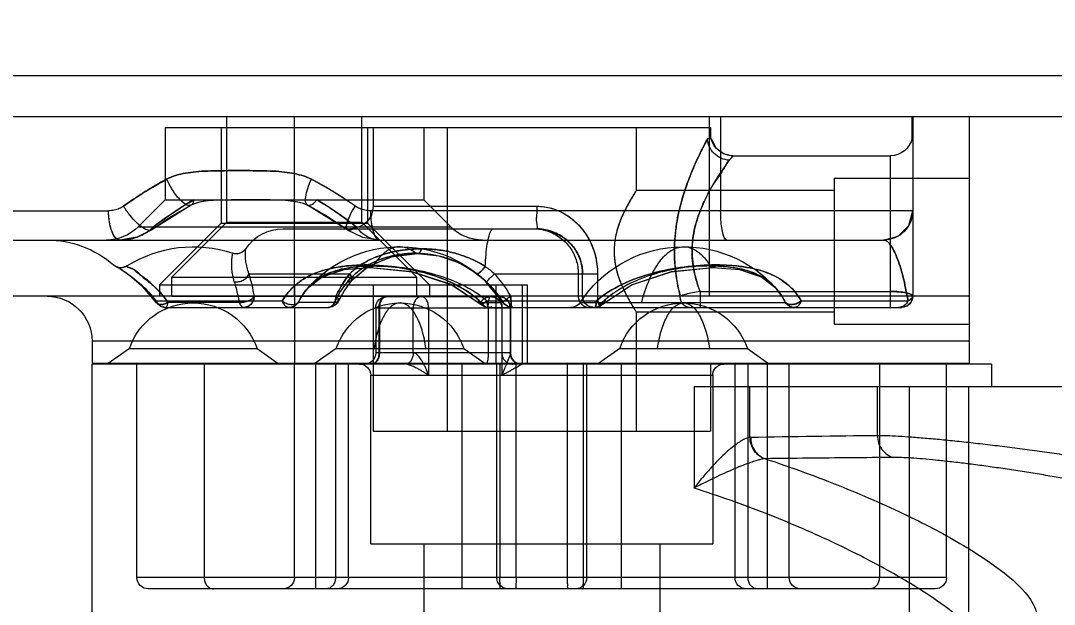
# Model space of a CAD drawing. Header units: millimetres. Extents: x 12325263 to 13848842, y -1463133 to 573208.
# Drawn here: x 12578547.29 to 12578593.25, y -837985.65 to -837959.69 of the extents above; entities that cross this region are included whole.
import ezdxf
from ezdxf.xclip import XClip

# ---------------------------------------------------------------- set-up
doc = ezdxf.new("R2010")
doc.units = ezdxf.units.MM
doc.header["$LTSCALE"] = 1000
doc.header["$XCLIPFRAME"] = 0
for name, color, linetype in [('A-ANNO-DIMS', 83, 'Continuous'), ('fur202301', 252, 'Continuous'), ('WALL', 5, 'Continuous'), ('WALL-SHATCH', 8, 'Continuous'), ('建筑-楼板开洞', 251, 'Continuous')]:
    doc.layers.add(name, color=color, linetype=linetype)
doc.styles.add('_TCH_DIM_T3', font='SIMPLEX.shx', dxfattribs={"width": 0.705882, "bigfont": 'GBCBIG.shx'})
doc.dimstyles.new('_TCH_ARCH&&120', dxfattribs={"dimtxt": 306, "dimasz": 120, "dimexe": 300, "dimexo": 360, "dimgap": 147, "dimtad": 1, "dimdec": 0, "dimzin": 0, "dimdsep": 46, "dimtxsty": '_TCH_DIM_T3', "dimblk": 'ARCHTICK', "dimcen": 0.09, "dimclrt": 7, "dimazin": 2, "dimtfac": 1, "dimtdec": 0, "dimtix": 1, "dimtmove": 2, "dimatfit": 3, "dimfxl": 1, "dimfxlon": 1, "dimtolj": 1, "dimtzin": 0, "dimarcsym": 0})

# ---------------------------------------------------------------- blocks, each defined once
blk = doc.blocks.new('adgshg13-A$C7F010FC0')
at = {"layer": 'WALL-SHATCH'}
h = blk.add_hatch(color=256, dxfattribs=at)
h.dxf.hatch_style = 1
h.paths.add_polyline_path([(-60384.171, -16880.895), (-763.165, 197.479), (12587.619, -13153.304), (12587.619, -157996.02), (-162964.851, -188820.432), (-171262.381, -180522.901), (-171262.381, -31310.898), (-150707.191, -10755.708), (-131860.078, -7980.895), (-99162.381, -7980.895), (-99162.381, -4980.895), (-76620.428, -4980.895), (-70107.652, -16880.895)], flags=16)
h.paths.add_polyline_path([(-60091.229, -16380.895), (-646.877, 646.877), (12987.619, -12987.619), (12987.619, -158331.905), (-163100.584, -189250.384), (-171662.381, -180688.586), (-171662.381, -31145.213), (-150777.896, -10260.728), (-131896.687, -7480.895), (-99562.381, -7480.895), (-99562.381, -4580.895), (-76365.552, -4580.895), (-69907.506, -16380.895)])
blk = doc.blocks.new('A$C4C7A72D3')
at = {"layer": 'WALL', "color": 1}
blk.add_blockref('adgshg13-A$C7F010FC0', (210433.012, 205503.569), dxfattribs=at)
blk = doc.blocks.new('asdgag2019061317133849825')
at = {"color": 1, "lineweight": 9}
for p, q in [((52, -708.4), (1099.2, -708.4)), ((1099.2, -710.2), (51, -710.2))]:
    blk.add_line(p, q, dxfattribs=at)
at = {"color": 1, "lineweight": 0}
for p, q in [((608, -710.2), (608, -718.2)), ((680, -710.2), (608, -710.2)), ((610.5, -710.2), (610.5, -718.2)), ((610.532, -711.2), (610.532, -710.2)), ((619.045, -710.2), (619.045, -714.4)), ((619.559, -710.2), (619.559, -718.2)), ((635, -714.9), (635, -710.2)), ((638, -718.2), (638, -710.2)), ((641, -714.9), (641, -710.2)), ((619.5, -710.7), (619.5, -711.2)), ((643.75, -710.7), (619.5, -710.7)), ((622.8, -710.7), (622.8, -713.5)), ((631.2, -710.7), (631.2, -724.2)), ((632.25, -710.7), (632.25, -713.914)), ((634.5, -710.7), (634.5, -714.2)), ((634.75, -710.7), (634.75, -714.95)), ((641.25, -710.7), (641.25, -714.95)), ((643.75, -710.7), (643.75, -713.914)), ((610.5, -711.199), (610.532, -711.199)), ((619.468, -711.2), (619.634, -711.2)), ((611.5, -711.95), (611.5, -718.7)), ((618.5, -711.95), (611.5, -711.95)), ((614, -712.95), (608, -712.95)), ((614, -712.95), (614, -719.45)), ((614, -713.5), (622.8, -713.5)), ((634.5, -714.2), (627.213, -714.2)), ((632.25, -713.914), (631.05, -715.114)), ((643.75, -713.914), (632.25, -713.914)), ((635.631, -715.259), (637.425, -714.149)), ((639.079, -713.919), (639.419, -713.916)), ((639.334, -713.916), (639.7, -713.915)), ((639.602, -713.915), (639.984, -713.915)), ((639.984, -713.915), (640.484, -713.915)), ((640.265, -713.915), (640.543, -713.916)), ((640.484, -713.915), (640.816, -713.917)), ((642.59, -714.145), (644.335, -715.249)), ((643.75, -713.914), (644.95, -715.114)), ((610.5, -714.4), (634.605, -714.4)), ((610.5, -714.403), (610.5, -718.201)), ((667.964, -714.4), (646.265, -714.4)), ((626.611, -715.3), (627.241, -715.2)), ((638.5, -715.2), (627.241, -715.2)), ((644.95, -715.114), (631.05, -715.114)), ((634.75, -714.95), (632, -717.7)), ((635, -714.9), (632.55, -717.35)), ((641.25, -714.95), (634.75, -714.95)), ((641, -714.9), (635, -714.9)), ((641, -714.9), (643.45, -717.35)), ((641.25, -714.95), (644, -717.7)), ((626.02, -715.602), (626.613, -715.299)), ((676.2, -715.7), (611.8, -715.7)), ((630.687, -716.72), (631.561, -716.42)), ((631.56, -716.42), (632.519, -716.315)), ((629.904, -717.197), (630.688, -716.72)), ((629.904, -717.197), (630.687, -716.72)), ((645.322, -717.289), (645.784, -716.974)), ((645.705, -716.933), (645.445, -716.855)), ((645.782, -716.975), (645.965, -716.864)), ((624.519, -717.2), (624.519, -718.2)), ((629.1, -717.2), (624.519, -717.2)), ((625.185, -718.2), (625.185, -717.2)), ((625.377, -717.2), (625.377, -718.2)), ((632.55, -718.2), (632.55, -717.35)), ((643.45, -717.35), (632.55, -717.35)), ((635.461, -717.507), (635.773, -717.938)), ((640.025, -717.2), (635.539, -717.2)), ((643.45, -718.2), (643.45, -717.35)), ((644.728, -717.795), (645.325, -717.287)), ((616.364, -718.142), (616.567, -717.867)), ((627.654, -717.7), (627.654, -721.2)), ((644, -717.7), (627.654, -717.7)), ((627.867, -717.7), (627.867, -721.2)), ((628.726, -718.473), (629.481, -717.56)), ((629.05, -717.7), (629.05, -721.2)), ((632, -717.7), (632, -718.2)), ((634.5, -717.7), (634.5, -724.2)), ((635.772, -717.938), (636.041, -718.42)), ((637.433, -717.867), (637.636, -718.141)), ((638, -717.7), (638, -721.2)), ((644, -717.7), (644, -718.2)), ((644.131, -718.493), (644.73, -717.793)), ((608, -718.2), (608, -721.2)), ((608, -718.2), (649, -718.2)), ((615.463, -718.4), (610.714, -718.4)), ((611.5, -717.989), (611.5, -718.7)), ((619.959, -717.989), (611.5, -717.989)), ((619.959, -717.989), (619.959, -718.7)), ((629.427, -718.4), (624.573, -718.4)), ((633.886, -718.22), (628.896, -718.22)), ((643.45, -718.2), (632.55, -718.2)), ((644.166, -718.4), (638.537, -718.4)), ((649, -718.2), (680, -718.2)), ((610.567, -718.451), (610.755, -718.636)), ((629.364, -718.7), (611, -718.7)), ((622.8, -718.9), (614, -718.9)), ((625.289, -718.475), (616.17, -718.475)), ((622.8, -718.9), (622.8, -724.2)), ((628.396, -718.72), (628.396, -720.742)), ((634.386, -718.72), (628.396, -718.72)), ((628.404, -718.72), (628.404, -720.72)), ((629.693, -718.475), (628.711, -718.475)), ((628.778, -718.72), (628.778, -720.72)), ((628.779, -718.72), (628.779, -721.72)), ((629.381, -718.72), (629.381, -720.72)), ((632.032, -718.72), (632.032, -721.72)), ((632.717, -720.72), (632.717, -718.72)), ((634.222, -718.72), (634.222, -720.72)), ((634.239, -718.72), (634.239, -720.72)), ((634.386, -718.72), (634.386, -720.72)), ((636.225, -718.475), (637.83, -718.475)), ((643.726, -718.7), (636.49, -718.7)), ((640.449, -718.475), (643.624, -718.475)), ((614, -719.45), (608, -719.45)), ((608, -720.2), (647, -720.2)), ((647, -720.2), (647, -721.2)), ((617.858, -720.525), (616.913, -721.2)), ((623.533, -720.525), (617.858, -720.525)), ((623.533, -720.525), (624.478, -721.2)), ((628.404, -720.72), (634.386, -720.72)), ((630.467, -720.525), (629.522, -721.2)), ((636.142, -720.525), (630.467, -720.525)), ((636.142, -720.525), (637.087, -721.2)), ((639.663, -720.525), (638.717, -721.2)), ((645.337, -720.525), (639.663, -720.525)), ((645.337, -720.525), (646.283, -721.2)), ((608, -721.2), (647, -721.2)), ((619.5, -721.2), (619.5, -724.2)), ((607, -721.22), (607, -722.22)), ((607, -721.22), (618.9, -721.22)), ((609, -730.72), (609, -721.22)), ((611.988, -721.22), (611.988, -730.72)), ((616, -730.72), (616, -721.22)), ((616.955, -731.22), (616.955, -721.22)), ((617.826, -730.72), (617.826, -721.22)), ((618.407, -730.72), (618.407, -721.22)), ((618.9, -721.22), (635.1, -721.22)), ((623.455, -731.22), (623.455, -721.22)), ((625, -730.72), (625, -721.22)), ((625.138, -730.72), (625.138, -721.22)), ((625.862, -730.72), (625.862, -721.22)), ((628.138, -730.72), (628.138, -721.22)), ((628.862, -721.22), (628.862, -730.72)), ((629, -730.72), (629, -721.22)), ((630.545, -731.22), (630.545, -721.22)), ((635.1, -721.22), (647, -721.22)), ((635.593, -730.72), (635.593, -721.22)), ((636.174, -721.22), (636.174, -730.72)), ((637.045, -731.22), (637.045, -721.22)), ((638, -730.72), (638, -721.22)), ((642.012, -721.22), (642.012, -730.72)), ((645, -730.72), (645, -721.22)), ((647, -753.788), (647, -721.22)), ((619.4, -721.72), (619.4, -729.22)), ((634.6, -721.72), (619.4, -721.72)), ((634.6, -729.22), (634.6, -721.72)), ((620.23, -722.22), (584, -722.22)), ((608.026, -722.22), (608.026, -733.117)), ((610.66, -722.22), (610.66, -736.398)), ((612.076, -724.393), (612.076, -722.22)), ((617.741, -724.472), (617.741, -722.22)), ((620.23, -722.22), (620.23, -726.733)), ((634.5, -724.2), (619.5, -724.2)), ((634.6, -729.22), (619.4, -729.22)), ((621.75, -729.22), (621.75, -745.42)), ((632.25, -729.22), (632.25, -745.42)), ((609, -730.72), (645, -730.72)), ((609.5, -731.22), (644.5, -731.22))]:
    blk.add_line(p, q, dxfattribs=at)
for points in [[(619.468, -711.2), (619.265, -711.594), (618.919, -711.858), (618.5, -711.95)], [(619.468, -711.2), (619.269, -711.589), (618.923, -711.856), (618.5, -711.95)], [(635.631, -715.259), (636.572, -714.636), (637.425, -714.149)], [(637.426, -714.149), (637.601, -714.078), (637.794, -714.027), (637.981, -713.992), (638.18, -713.966), (638.4, -713.946), (638.635, -713.932), (638.883, -713.923), (639.145, -713.918)], [(637.426, -714.149), (637.592, -714.081), (637.778, -714.03), (637.961, -713.995), (638.155, -713.969), (638.37, -713.948), (638.597, -713.934), (638.833, -713.925), (639.079, -713.919)], [(640.797, -713.917), (641.108, -713.922), (641.412, -713.932), (641.699, -713.95), (641.965, -713.979), (642.208, -714.02), (642.424, -714.077), (642.589, -714.145)], [(641.083, -713.921), (641.343, -713.929), (641.593, -713.942), (641.832, -713.963), (642.056, -713.992), (642.262, -714.032), (642.444, -714.084), (642.589, -714.145)], [(642.59, -714.145), (643.421, -714.629), (644.335, -715.25)], [(611.8, -715.7), (611.151, -715.526), (610.675, -715.052), (610.5, -714.403)], [(634.2, -715.7), (634.961, -715.585), (635.632, -715.259)], [(634.2, -715.7), (634.964, -715.584), (635.632, -715.259)], [(644.333, -715.248), (644.998, -715.581), (645.759, -715.7)], [(644.333, -715.248), (645.002, -715.583), (645.759, -715.7)], [(640.529, -716.312), (640.324, -716.244), (640.165, -716.092)], [(640.741, -716.289), (640.529, -716.312), (640.324, -716.244), (640.165, -716.092)], [(632.524, -716.315), (633.709, -716.469), (634.729, -716.894), (635.467, -717.515)], [(632.524, -716.315), (633.657, -716.456), (634.665, -716.856), (635.467, -717.515)], [(616.565, -717.869), (617.231, -717.346), (618.187, -717.034), (619.389, -716.933)], [(616.567, -717.867), (617.238, -717.342), (618.193, -717.033), (619.389, -716.933)], [(619.389, -716.933), (621.255, -717.126), (622.979, -717.689), (624.294, -718.565)], [(619.389, -716.933), (621.242, -717.123), (622.975, -717.687), (624.294, -718.565)], [(629.706, -718.565), (631.028, -717.686), (632.76, -717.123), (634.611, -716.933)], [(629.706, -718.565), (631.022, -717.688), (632.746, -717.126), (634.611, -716.933)], [(634.611, -716.933), (635.813, -717.034), (636.769, -717.346), (637.435, -717.868)], [(634.611, -716.933), (635.806, -717.033), (636.761, -717.342), (637.433, -717.867)], [(645.966, -716.864), (645.705, -716.933), (645.445, -716.855)], [(629.481, -717.56), (629.687, -717.373), (629.904, -717.197)], [(629.481, -717.56), (629.687, -717.373), (629.904, -717.197)], [(628.726, -718.473), (629.091, -717.98), (629.481, -717.56)], [(610.5, -718.2), (610.567, -718.451), (610.755, -718.636), (611, -718.7)], [(610.567, -718.45), (610.752, -718.634), (611, -718.7)], [(628.396, -720.736), (628.356, -720.926), (628.243, -721.088), (628.083, -721.188), (627.911, -721.22)], [(617.741, -724.472), (617.732, -724.471), (617.722, -724.471), (617.713, -724.47)], [(617.06, -725.429), (617.067, -725.43), (617.073, -725.43), (617.079, -725.43)]]:
    blk.add_lwpolyline(points, dxfattribs=at)
for centre, radius, start, end in [((611.5, -710.95), 1, 192.7667, 270), ((618.5, -710.95), 1, 269.9971, 345.5289), ((635.5, -714.2), 1, 180, 269.9999), ((611.8, -714.4), 1.3, 180, 270), ((629.636, -713.7), 2, 270, 315), ((638.5, -717.2), 2, 33.6405, 90), ((646.364, -713.7), 2, 225, 270), ((620.696, -721.5), 5.5, 33.367, 138.3564), ((633.304, -721.5), 5.5, 41.6099, 146.633), ((640.581, -715.815), 0.5, 213.6402, 288.6491), ((642.5, -721.5), 5.5, 57.6259, 108.6496), ((649, -720.2), 4.5, 90, 131.1069), ((632.027, -720.515), 4.422, 124.6819, 131.4369), ((632.029, -720.517), 4.425, 124.6893, 131.442), ((645.713, -716.433), 0.5, 237.6306, 311.1115), ((632.789, -720.982), 4.76, 127.2019, 134.0159), ((632.816, -721.013), 4.802, 127.2314, 133.9864), ((656.838, -721.703), 17.405, 165.0068, 168.39), ((656.9, -721.718), 17.469, 165.0125, 168.3833), ((633.165, -721.375), 5.303, 133.982, 146.8581), ((633.173, -721.382), 5.315, 133.9955, 146.8447), ((611, -718.2), 0.5, 180.0011, 270), ((624.636, -718.2), 0.5, 201.1596, 286.3843), ((628.896, -718.72), 0.5, 90, 180), ((629.27, -718.72), 0.5, 29.608, 150.3922), ((629.364, -718.2), 0.5, 253.6157, 338.8405), ((633.886, -718.72), 0.5, 0, 90), ((636.49, -718.2), 0.5, 189.442, 271.6714), ((643.726, -718.2), 0.5, 270, 342.4512), ((649, -720.2), 2, 90, 180), ((615.758, -718.2), 0.5, 257.5387, 327.3403), ((620.696, -721.5), 3, 18.9646, 161.0354), ((625.707, -718.2), 0.5, 213.367, 270), ((628.293, -718.2), 0.5, 270, 326.633), ((628.307, -718.2), 0.5, 270, 326.821), ((628.307, -718.202), 0.498, 270.027, 326.7423), ((633.304, -721.5), 3, 18.9646, 161.0354), ((638.242, -718.2), 0.5, 212.6602, 282.4613), ((642.5, -721.5), 3, 18.9648, 161.0352), ((634.886, -720.72), 0.5, 180, 269.9978), ((618.9, -721.72), 0.5, 0, 90), ((635.1, -721.72), 0.5, 90, 180), ((608.053, -1223.693), 499.316, 88.89145, 89.53837), ((609.5, -730.72), 0.5, 180, 270.0001), ((615.5, -730.72), 0.5, 270.0001, 0), ((617.907, -730.72), 0.5, 269.9994, 0), ((625.5, -730.72), 0.5, 180, 270.0006), ((628.5, -730.72), 0.5, 269.9994, 0), ((636.093, -730.72), 0.5, 180, 270.0006), ((638.5, -730.72), 0.5, 180, 269.9999), ((644.5, -730.72), 0.5, 269.9999, 0)]:
    blk.add_arc(centre, radius, start, end, dxfattribs=at)
for points, start_tangent, end_tangent in [([(618.652, -712.152), (619.016, -712.065), (619.327, -711.855), (619.544, -711.553), (619.634, -711.2)], (0.998455, 0.055575), (0.058441, 0.998291)), ([(620.843, -718.2), (621.06, -716.995), (621.092, -715.827), (620.958, -714.718), (620.667, -713.587), (620.267, -712.52), (619.89, -711.701), (619.633, -711.2)], (0.237488, 0.97139), (-0.490297, 0.871555)), ([(619.634, -711.2), (619.752, -711.427), (619.909, -711.739), (620.098, -712.137), (620.31, -712.621), (620.528, -713.181), (620.731, -713.792), (620.898, -714.428), (621.017, -715.066), (621.085, -715.7), (621.1, -716.335), (621.063, -716.968), (620.975, -717.592), (620.843, -718.2)], (0.467221, -0.884141), (-0.245235, -0.969464)), ([(618.5, -711.95), (618.584, -712.061), (618.854, -712.432), (619.301, -713.107), (619.774, -713.98), (620.13, -714.918), (620.305, -715.9), (620.253, -716.942), (619.959, -717.989)], (-1, 0), (-0.375004, -0.927023)), ([(618.5, -711.95), (618.584, -712.061), (618.854, -712.432), (619.301, -713.107), (619.774, -713.98), (620.13, -714.918), (620.305, -715.9), (620.253, -716.942), (619.959, -717.989)], (-1, 0), (-0.375004, -0.927023)), ([(618.652, -712.152), (618.568, -712.039), (618.5, -711.95)], (-0.596071, 0.802932), (-0.608339, 0.793677)), ([(619.959, -717.989), (620.13, -717.483), (620.245, -716.983), (620.305, -716.491), (620.311, -716.005), (620.262, -715.518), (620.157, -715.017), (619.993, -714.499), (619.771, -713.973), (619.512, -713.468), (619.246, -713.019), (619.001, -712.644), (618.799, -712.355), (618.652, -712.152)], (0.364938, 0.931032), (-0.594414, 0.804159)), ([(643.681, -712.995), (643.336, -712.85), (642.947, -712.747), (642.505, -712.677), (642, -712.637), (641.423, -712.619), (640.792, -712.615), (640.143, -712.615), (639.514, -712.619), (638.939, -712.637), (638.435, -712.678), (637.992, -712.748), (637.601, -712.851), (637.254, -712.995)], (-0.888855, 0.458189), (-0.89209, -0.451857)), ([(637.254, -712.995), (637.601, -712.851), (637.992, -712.748), (638.435, -712.678), (638.939, -712.637), (639.514, -712.619), (640.144, -712.615), (640.792, -712.615), (641.423, -712.619), (642, -712.637), (642.505, -712.677), (642.947, -712.747), (643.336, -712.85), (643.681, -712.995)], (0.892094, 0.45185), (0.88885, -0.458198)), ([(635.294, -714.195), (635.956, -713.752), (636.608, -713.35), (637.254, -712.995)], (0.820185, 0.572099), (0.888337, 0.459192)), ([(635.294, -714.195), (635.966, -713.745), (636.619, -713.344), (637.254, -712.995)], (0.820522, 0.571614), (0.888724, 0.458443)), ([(637.254, -712.995), (637.421, -713.422), (637.507, -713.788), (637.499, -714.045), (637.399, -714.159), (637.221, -714.114), (636.988, -713.914)], (0.419852, -0.907593), (-0.681077, 0.732212)), ([(637.254, -712.995), (637.421, -713.422), (637.507, -713.788), (637.499, -714.045), (637.4, -714.159), (637.221, -714.114), (636.988, -713.914)], (0.420001, -0.907524), (-0.680966, 0.732315)), ([(642.48, -713.914), (642.549, -714.114), (642.707, -714.159), (642.931, -714.045), (643.192, -713.788), (643.453, -713.422), (643.68, -712.995)], (0.074326, -0.997234), (0.413655, 0.910434)), ([(642.48, -713.914), (642.549, -714.114), (642.707, -714.159), (642.931, -714.045), (643.192, -713.788), (643.453, -713.421), (643.681, -712.995)], (0.074672, -0.997208), (0.41385, 0.910345)), ([(642.48, -713.914), (642.549, -714.114), (642.707, -714.159), (642.931, -714.045), (643.192, -713.788), (643.453, -713.422), (643.68, -712.995)], (0.074326, -0.997234), (0.413655, 0.910434)), ([(642.48, -713.914), (642.549, -714.114), (642.707, -714.159), (642.931, -714.045), (643.192, -713.788), (643.453, -713.421), (643.681, -712.995)], (0.074672, -0.997208), (0.41385, 0.910345)), ([(645.596, -714.195), (644.941, -713.745), (644.303, -713.344), (643.681, -712.995)], (-0.812934, 0.582356), (-0.88544, 0.464753)), ([(643.681, -712.995), (644.36, -713.378), (644.997, -713.782), (645.596, -714.195)], (0.883104, -0.469177), (0.811106, -0.584899)), ([(622.8, -713.5), (622.88, -713.626), (623.091, -713.98), (623.365, -714.508), (623.606, -715.118), (623.761, -715.828), (623.768, -716.51), (623.627, -717.214), (623.362, -717.898), (623.082, -718.435), (622.871, -718.788), (622.8, -718.9)], (0.540719, -0.841203), (-0.542524, -0.84004)), ([(622.8, -713.5), (622.87, -713.611), (622.958, -713.753), (623.079, -713.958), (623.226, -714.228), (623.385, -714.55), (623.534, -714.91), (623.655, -715.283), (623.737, -715.654), (623.778, -716.018), (623.778, -716.381), (623.737, -716.744), (623.655, -717.115), (623.534, -717.489), (623.385, -717.849), (623.226, -718.172), (623.079, -718.442), (622.958, -718.647), (622.87, -718.789), (622.8, -718.9)], (0.540745, -0.841187), (-0.540745, -0.841187)), ([(627.213, -714.2), (626.567, -714.29), (625.911, -714.581), (625.371, -715.022), (624.914, -715.647), (624.62, -716.396), (624.519, -717.2)], (-0.999866, 0.016356), (-0.005508, -0.999985)), ([(627.213, -714.2), (626.559, -714.292), (625.916, -714.578), (625.388, -715.004), (624.933, -715.613), (624.628, -716.363), (624.519, -717.2)], (-0.999973, 0.007367), (-0.013545, -0.999908)), ([(627.242, -715.2), (627.221, -714.907), (627.215, -714.583), (627.213, -714.2)], (-1, 0.000083), (0, 1)), ([(627.242, -715.2), (627.222, -714.918), (627.215, -714.594), (627.213, -714.2)], (-1, 0.000083), (0.000007, 1)), ([(634.605, -714.4), (634.862, -714.374), (635.098, -714.302), (635.294, -714.195)], (0.999955, 0.009461), (0.817705, 0.575637)), ([(636.988, -713.914), (636.438, -714.26), (635.859, -714.66), (635.248, -715.114)], (-0.860094, -0.510135), (-0.793766, -0.608223)), ([(635.248, -715.114), (635.852, -714.665), (636.432, -714.264), (636.988, -713.914)], (0.793404, 0.608696), (0.85976, 0.510698)), ([(635.248, -715.114), (635.468, -715.254), (635.612, -715.269), (635.679, -715.163), (635.65, -714.932), (635.52, -714.599), (635.294, -714.195)], (0.778689, -0.62741), (-0.5339, 0.845547)), ([(644.266, -715.114), (643.64, -714.659), (643.046, -714.259), (642.48, -713.914)], (-0.799349, 0.600867), (-0.867215, 0.497933)), ([(642.48, -713.914), (643.069, -714.274), (643.664, -714.676), (644.266, -715.114)], (0.866142, -0.499799), (0.798555, -0.601922)), ([(644.266, -715.114), (644.341, -715.254), (644.496, -715.269), (644.725, -715.163), (645.01, -714.932), (645.312, -714.599), (645.596, -714.195)], (0.129548, -0.991573), (0.523264, 0.852171)), ([(644.266, -715.114), (644.341, -715.254), (644.496, -715.269), (644.726, -715.162), (645.01, -714.931), (645.311, -714.599), (645.596, -714.195)], (0.129398, -0.991593), (0.52327, 0.852167)), ([(645.596, -714.195), (645.786, -714.302), (646.016, -714.374), (646.265, -714.4)], (0.809305, -0.587388), (0.999957, -0.009319)), ([(618.779, -715.7), (618.861, -715.636), (618.935, -715.452), (618.995, -715.164), (619.032, -714.802), (619.045, -714.4)], (1, -0.000046), (0, 1)), ([(634.201, -715.7), (634.326, -715.636), (634.438, -715.452), (634.528, -715.164), (634.585, -714.802), (634.605, -714.4)], (1, -0.000029), (0, 1)), ([(634.201, -715.7), (634.352, -715.605), (634.482, -715.334), (634.572, -714.91), (634.605, -714.4)], (1, -0.00003), (0.000007, 1)), ([(645.758, -715.7), (645.949, -715.605), (646.111, -715.334), (646.225, -714.91), (646.265, -714.4)], (1, -0.000014), (-0.000007, 1)), ([(645.758, -715.7), (645.915, -715.636), (646.056, -715.452), (646.169, -715.164), (646.241, -714.802), (646.265, -714.4)], (1, -0.000014), (0, 1)), ([(627.241, -715.2), (626.637, -715.291), (626.06, -715.571), (625.596, -716.011), (625.284, -716.593), (625.185, -717.2)], (-1, 0), (-0.000733, -1)), ([(625.185, -717.2), (625.269, -716.64), (625.552, -716.07), (626.003, -715.612), (626.592, -715.306), (627.241, -715.2)], (-0.000342, 1), (1, 0)), ([(627.369, -715.2), (626.753, -715.298), (626.198, -715.582), (625.757, -716.024), (625.474, -716.582), (625.377, -717.2)], (-1, 0), (0.000023, -1)), ([(629.511, -716.879), (629.48, -716.342), (629.422, -715.874), (629.342, -715.51), (629.247, -715.279), (629.143, -715.2)], (-0.030084, 0.999547), (-1, 0)), ([(634.201, -715.7), (634.597, -715.63), (634.953, -715.428), (635.248, -715.114)], (1, 0), (0.587057, 0.809545)), ([(634.201, -715.7), (634.594, -715.631), (634.951, -715.431), (635.248, -715.114)], (1, 0), (0.587267, 0.809393)), ([(645.759, -715.7), (645.21, -715.632), (644.7, -715.431), (644.266, -715.114)], (-1, 0.000002), (-0.726508, 0.687158)), ([(645.759, -715.7), (645.206, -715.631), (644.696, -715.429), (644.266, -715.114)], (-1, 0.000008), (-0.726351, 0.687323)), ([(611.8, -715.7), (611.495, -715.924), (611.219, -716.449), (610.941, -717.297), (610.714, -718.4)], (-1, 0), (-0.200975, -0.979596)), ([(610.714, -718.4), (610.941, -717.296), (611.22, -716.448), (611.495, -715.924), (611.8, -715.7)], (0.201025, 0.979586), (1, 0.000113)), ([(620.696, -716), (620.277, -716.097), (619.873, -716.386), (619.498, -716.855)], (-1, 0), (-0.539982, -0.841676)), ([(622.564, -718.475), (622.206, -717.443), (621.757, -716.658), (621.243, -716.167), (620.696, -716)], (-0.258736, 0.965948), (-1, 0)), ([(632.355, -716.092), (631.712, -716.127), (631.074, -716.235), (630.481, -716.408), (629.956, -716.63), (629.511, -716.879)], (-1, -0.000036), (-0.840305, -0.542114)), ([(629.511, -716.879), (629.956, -716.631), (630.48, -716.408), (631.073, -716.235), (631.711, -716.127), (632.355, -716.092)], (0.840482, 0.541839), (1, 0.000111)), ([(632.355, -716.092), (632.417, -716.24), (632.5, -716.311), (632.589, -716.289)], (0.26125, -0.965271), (0.769566, 0.638567)), ([(635.539, -717.2), (635.222, -716.925), (634.814, -716.665), (634.303, -716.432), (633.694, -716.246), (633.027, -716.13), (632.355, -716.092)], (-0.701775, 0.712398), (-1, 0)), ([(632.355, -716.092), (633.317, -716.17), (634.171, -716.384), (634.901, -716.715), (635.539, -717.2)], (0.999887, -0.015018), (0.712713, -0.701456)), ([(632.589, -716.289), (632.42, -716.244), (632.355, -716.092)], (-0.769566, -0.638567), (-0.26125, 0.965271)), ([(633.304, -716), (633.062, -716.032), (632.823, -716.129), (632.589, -716.289)], (-1, 0), (-0.769565, -0.638568)), ([(633.304, -716), (633.723, -716.097), (634.127, -716.386), (634.502, -716.855)], (1, 0), (0.539982, -0.841676)), ([(640.025, -717.2), (640.104, -716.926), (640.154, -716.666), (640.176, -716.433), (640.177, -716.247), (640.165, -716.092)], (0.317127, 0.948383), (-0.119819, 0.992796)), ([(632.589, -716.289), (632.287, -716.299), (631.997, -716.327), (631.715, -716.373), (631.44, -716.437), (631.169, -716.518), (630.888, -716.624), (630.587, -716.764), (630.262, -716.948), (629.911, -717.19)], (-1, 0), (-0.796923, -0.604081)), ([(632.589, -716.289), (632.898, -716.299), (633.199, -716.329), (633.494, -716.377), (633.783, -716.443), (634.07, -716.529), (634.369, -716.643), (634.69, -716.796), (635.031, -717.003), (635.359, -717.261), (635.643, -717.558)], (1, 0), (0.632821, -0.774298)), ([(635.643, -717.558), (635.359, -717.261), (635.027, -717.001), (634.678, -716.79), (634.346, -716.633), (634.045, -716.521), (633.757, -716.436), (633.469, -716.372), (633.181, -716.326), (632.889, -716.298), (632.589, -716.289)], (-0.632824, 0.774296), (-1, 0)), ([(640.674, -717.558), (640.741, -717.263), (640.777, -717.006), (640.788, -716.799), (640.786, -716.645), (640.778, -716.531), (640.758, -716.377), (640.741, -716.289)], (0.267369, 0.963594), (-0.211346, 0.977411)), ([(619.255, -716.809), (618.034, -716.893), (616.878, -717.197), (616.035, -717.71), (615.463, -718.4)], (-0.999903, 0.013952), (-0.510565, -0.859839)), ([(615.463, -718.4), (615.727, -718.026), (616.059, -717.689), (616.461, -717.403), (616.928, -717.176), (617.45, -717.008), (618.017, -716.895), (618.622, -716.83), (619.255, -716.809)], (0.514733, 0.857351), (1, -0.00081)), ([(619.498, -716.855), (618.604, -716.91), (617.723, -717.109), (617.034, -717.448), (616.53, -717.91), (616.17, -718.475)], (-0.999919, 0.012723), (-0.450215, -0.89292)), ([(616.17, -718.475), (616.404, -718.077), (616.683, -717.741), (617.012, -717.464), (617.392, -717.243), (617.833, -717.073), (618.336, -716.951), (618.896, -716.879), (619.498, -716.855)], (0.445141, 0.89546), (1, 0.000674)), ([(619.255, -716.809), (620.662, -716.901), (622.067, -717.178), (623.444, -717.685), (624.573, -718.4)], (0.999985, -0.005526), (0.77162, -0.636084)), ([(619.498, -716.855), (619.418, -716.927), (619.255, -716.809)], (-0.540057, -0.841629), (-0.422432, 0.906395)), ([(619.255, -716.809), (619.329, -716.911), (619.498, -716.855)], (0.422432, -0.906395), (0.540056, 0.841629)), ([(624.573, -718.4), (623.442, -717.685), (622.066, -717.177), (620.661, -716.901), (619.255, -716.809)], (-0.77176, 0.635914), (-0.999985, 0.005447)), ([(619.498, -716.855), (619.418, -716.927), (619.255, -716.809)], (-0.540057, -0.841629), (-0.422432, 0.906395)), ([(619.498, -716.855), (620.797, -716.952), (622.092, -717.246), (623.315, -717.762), (624.307, -718.475)], (0.999962, -0.008723), (0.719112, -0.694895)), ([(634.745, -716.809), (633.339, -716.901), (631.934, -717.178), (630.557, -717.685), (629.427, -718.4)], (-0.999985, -0.005459), (-0.771675, -0.636016)), ([(629.511, -716.879), (629.636, -717.027), (629.755, -717.138), (629.911, -717.19)], (0.607365, -0.794423), (0.582971, 0.812493)), ([(629.911, -717.19), (629.765, -717.146), (629.643, -717.034), (629.511, -716.879)], (-0.582973, -0.812492), (-0.607365, 0.794423)), ([(629.693, -718.475), (630.466, -717.889), (631.398, -717.426), (632.413, -717.106), (633.47, -716.917), (634.502, -716.855)], (0.7229, 0.690952), (0.999993, 0.003807)), ([(634.502, -716.855), (633.202, -716.952), (631.908, -717.246), (630.684, -717.762), (629.693, -718.475)], (-0.999962, -0.008751), (-0.719055, -0.694953)), ([(634.745, -716.809), (634.671, -716.911), (634.502, -716.855)], (-0.422486, -0.906369), (-0.53999, 0.841672)), ([(634.502, -716.855), (634.582, -716.927), (634.745, -716.809)], (0.539996, -0.841668), (0.422482, 0.906371)), ([(634.502, -716.855), (634.582, -716.927), (634.745, -716.809)], (0.539996, -0.841668), (0.422482, 0.906371)), ([(637.83, -718.475), (637.348, -717.773), (636.669, -717.274), (635.703, -716.959), (634.502, -716.855)], (-0.448697, 0.893684), (-0.999965, 0.008363)), ([(634.502, -716.855), (635.1, -716.878), (635.66, -716.95), (636.168, -717.073), (636.616, -717.247), (637, -717.472), (637.324, -717.748), (637.598, -718.08), (637.83, -718.475)], (1, 0.000003), (0.444827, -0.895616)), ([(638.537, -718.4), (637.977, -717.72), (637.189, -717.225), (636.091, -716.912), (634.745, -716.809)], (-0.519894, 0.854231), (-0.999985, 0.005523)), ([(634.745, -716.809), (635.378, -716.83), (635.982, -716.895), (636.548, -717.008), (637.07, -717.175), (637.537, -717.402), (637.939, -717.687), (638.272, -718.025), (638.537, -718.4)], (1, 0.00078), (0.515145, -0.857103)), ([(645.445, -716.855), (645.284, -716.951), (644.855, -717.242), (644.241, -717.758), (643.624, -718.475)], (0.84457, -0.535445), (-0.546054, -0.83775)), ([(643.624, -718.475), (644.114, -717.885), (644.622, -717.421), (645.052, -717.103), (645.341, -716.917), (645.445, -716.855)], (0.556423, 0.830899), (-0.84457, 0.535445)), ([(645.445, -716.855), (645.284, -716.951), (644.855, -717.242), (644.241, -717.758), (643.624, -718.475)], (0.84457, -0.535445), (-0.546054, -0.83775)), ([(643.624, -718.475), (644.114, -717.885), (644.622, -717.421), (645.052, -717.103), (645.341, -716.917), (645.445, -716.855)], (0.556423, 0.830899), (-0.84457, 0.535445)), ([(646.041, -716.809), (645.883, -716.901), (645.457, -717.175), (644.819, -717.682), (644.166, -718.4)], (-0.753484, -0.657466), (-0.597039, -0.802212)), ([(628.377, -718.2), (628.604, -717.834), (628.85, -717.497), (629.1, -717.2)], (0.497299, 0.867579), (0.67467, 0.73812)), ([(629.482, -717.558), (629.374, -717.473), (629.249, -717.351), (629.1, -717.2)], (0.064153, -0.99794), (-0.692529, 0.72139)), ([(629.482, -717.558), (629.374, -717.473), (629.249, -717.351), (629.1, -717.2)], (0.064138, -0.997941), (-0.692528, 0.721391)), ([(635.643, -717.558), (635.516, -717.551), (635.45, -717.482), (635.455, -717.358), (635.539, -717.2)], (-0.986989, -0.160786), (0.591609, 0.806225)), ([(635.539, -717.2), (635.457, -717.353), (635.448, -717.476), (635.514, -717.549), (635.643, -717.558)], (-0.591624, -0.806214), (0.986996, 0.160743)), ([(635.539, -717.2), (635.76, -717.504), (635.967, -717.841), (636.152, -718.2)], (0.621202, -0.78365), (0.426401, -0.904534)), ([(636.152, -718.2), (635.967, -717.841), (635.76, -717.504), (635.539, -717.2)], (-0.426431, 0.90452), (-0.620887, 0.7839)), ([(640.674, -717.558), (640.47, -717.551), (640.273, -717.482), (640.112, -717.358), (640.025, -717.2)], (-0.992269, -0.124108), (-0.241663, 0.97036)), ([(640.674, -717.558), (640.47, -717.551), (640.273, -717.482), (640.112, -717.358), (640.025, -717.2)], (-0.992268, -0.124113), (-0.241653, 0.970363)), ([(635.643, -717.558), (635.857, -717.844), (636.053, -718.153), (636.225, -718.475)], (0.630794, -0.775951), (0.436531, -0.899689)), ([(640.674, -717.558), (640.597, -717.844), (640.521, -718.153), (640.449, -718.475)], (-0.27182, -0.962348), (-0.212037, -0.977262)), ([(611.5, -717.989), (611.121, -718.007), (610.798, -718.055), (610.578, -718.123), (610.5, -718.2)], (-0.999991, 0.004267), (0, -1)), ([(610.5, -718.2), (610.577, -718.124), (610.798, -718.055), (611.123, -718.006), (611.5, -717.989)], (0, 1), (0.999994, -0.003586)), ([(610.5, -718.2), (610.596, -718.335), (610.714, -718.4)], (0.000081, -1), (0.917077, -0.398711)), ([(610.714, -718.4), (610.596, -718.335), (610.5, -718.2)], (-0.917077, 0.39871), (-0.000076, 1)), ([(610.714, -718.4), (610.814, -718.558), (610.96, -718.663), (611.132, -718.7)], (0.369308, -0.929307), (1, -0.000011)), ([(610.714, -718.4), (610.814, -718.558), (610.96, -718.663), (611.132, -718.7)], (0.369519, -0.929223), (1, -0.000009)), ([(615.463, -718.4), (615.533, -718.558), (615.637, -718.663), (615.758, -718.7)], (0.275351, -0.961344), (1, 0)), ([(616.17, -718.475), (616.034, -718.555), (615.847, -718.568), (615.644, -718.513), (615.463, -718.4)], (-0.667294, -0.744794), (-0.78889, 0.614535)), ([(615.463, -718.4), (615.644, -718.513), (615.848, -718.568), (616.034, -718.554), (616.17, -718.475)], (0.788954, -0.614453), (0.667312, 0.744778)), ([(615.758, -718.7), (615.637, -718.663), (615.533, -718.558), (615.463, -718.4)], (-1, 0), (-0.275376, 0.961337)), ([(619.959, -717.989), (620.296, -718.047), (620.603, -718.121), (620.843, -718.2)], (0.992243, -0.124317), (0.938545, -0.345157)), ([(619.959, -717.989), (620.295, -718.047), (620.601, -718.121), (620.843, -718.2)], (0.989189, -0.146648), (0.925922, -0.377715)), ([(620.433, -718.7), (620.587, -718.664), (620.718, -718.56), (620.81, -718.398), (620.843, -718.2)], (1, 0.000061), (0.000111, 1)), ([(620.433, -718.7), (620.59, -718.662), (620.723, -718.554), (620.812, -718.391), (620.843, -718.2)], (1, 0.000046), (0, 1)), ([(624.573, -718.4), (624.435, -718.513), (624.333, -718.568), (624.307, -718.475)], (-0.778618, -0.627498), (0.351586, 0.936156)), ([(624.307, -718.475), (624.333, -718.568), (624.435, -718.513), (624.573, -718.4)], (-0.351223, -0.936292), (0.77853, 0.627607)), ([(624.519, -718.2), (624.507, -718.391), (624.471, -718.554), (624.354, -718.7)], (0, -1), (-1, -0.000114)), ([(624.636, -718.7), (624.588, -718.558), (624.573, -718.4)], (-1, 0), (-0.052995, 0.998595)), ([(624.573, -718.4), (624.588, -718.558), (624.636, -718.7)], (0.053031, -0.998593), (1, 0)), ([(624.687, -718.7), (624.877, -718.662), (625.039, -718.554), (625.147, -718.391), (625.185, -718.2)], (1, 0), (0, 1)), ([(625.377, -718.2), (625.339, -718.391), (625.231, -718.554), (625.069, -718.662), (624.879, -718.7)], (0, -1), (-1, 0)), ([(628.377, -718.2), (628.372, -718.391), (628.357, -718.554), (628.307, -718.7)], (-0.026265, -0.999655), (-1, 0)), ([(628.307, -718.7), (628.357, -718.554), (628.372, -718.391), (628.377, -718.2)], (1, 0), (0.026258, 0.999655)), ([(628.724, -718.475), (628.642, -718.389), (628.525, -718.302), (628.377, -718.2)], (0.971315, 0.237797), (-0.845458, 0.534042)), ([(628.377, -718.2), (628.525, -718.302), (628.642, -718.389), (628.724, -718.475)], (0.845471, -0.534021), (-0.971265, -0.238003)), ([(628.724, -718.475), (628.642, -718.389), (628.525, -718.302), (628.377, -718.2)], (0.971315, 0.237797), (-0.845458, 0.534042)), ([(628.377, -718.2), (628.525, -718.302), (628.642, -718.389), (628.724, -718.475)], (0.845471, -0.534021), (-0.971265, -0.238003)), ([(628.404, -718.72), (628.441, -718.529), (628.547, -718.367), (628.707, -718.258), (628.896, -718.22)], (0, 1), (1, 0)), ([(628.896, -718.22), (628.813, -718.366), (628.788, -718.529), (628.779, -718.72)], (-1, 0), (0.032378, -0.999476)), ([(629.27, -718.22), (629.081, -718.258), (628.921, -718.367), (628.815, -718.529), (628.778, -718.72)], (-1, 0), (0, -1)), ([(629.381, -718.72), (629.373, -718.53), (629.349, -718.369), (629.27, -718.22)], (-0.039811, 0.999207), (-1, 0)), ([(629.364, -718.7), (629.412, -718.558), (629.427, -718.4)], (1, 0), (0.052995, 0.998595)), ([(629.427, -718.4), (629.412, -718.558), (629.364, -718.7)], (-0.053031, -0.998593), (-1, 0)), ([(629.427, -718.4), (629.565, -718.513), (629.667, -718.568), (629.693, -718.475)], (0.778619, -0.627497), (-0.351581, 0.936158)), ([(629.693, -718.475), (629.667, -718.568), (629.565, -718.513), (629.427, -718.4)], (0.351221, -0.936293), (-0.77853, 0.627607)), ([(632.032, -718.72), (632.057, -718.529), (632.129, -718.367), (632.236, -718.258), (632.363, -718.22)], (0.024774, 0.999693), (1, 0)), ([(632.363, -718.22), (632.499, -718.258), (632.613, -718.366), (632.69, -718.529), (632.717, -718.72)], (1, 0), (0, -1)), ([(633.886, -718.22), (634.015, -718.258), (634.124, -718.367), (634.196, -718.529), (634.222, -718.72)], (1, 0), (-0.030309, -0.999541)), ([(634.239, -718.72), (634.213, -718.53), (634.137, -718.369), (634.023, -718.259), (633.886, -718.22)], (0, 1), (-1, 0)), ([(636.152, -718.2), (636.056, -718.313), (636.036, -718.407), (636.225, -718.475)], (-0.763583, -0.64571), (0.994301, 0.106605)), ([(636.225, -718.475), (636.096, -718.464), (636.056, -718.313), (636.152, -718.2)], (-0.994301, -0.106607), (0.763585, 0.645707)), ([(636.152, -718.2), (636.177, -718.391), (636.251, -718.554), (636.361, -718.662), (636.49, -718.7)], (0.019498, -0.99981), (1, 0)), ([(636.49, -718.7), (636.361, -718.662), (636.251, -718.554), (636.177, -718.391), (636.152, -718.2)], (-1, 0), (-0.019466, 0.999811)), ([(638.537, -718.4), (638.356, -718.513), (638.152, -718.568), (637.966, -718.554), (637.83, -718.475)], (-0.788953, -0.614453), (-0.667326, 0.744765)), ([(638.242, -718.7), (638.363, -718.663), (638.467, -718.558), (638.537, -718.4)], (1, 0), (0.275376, 0.961337)), ([(638.537, -718.4), (638.467, -718.558), (638.363, -718.663), (638.242, -718.7)], (-0.27535, -0.961344), (-1, 0)), ([(640.263, -718.7), (640.082, -718.662), (639.928, -718.554), (639.825, -718.391), (639.789, -718.2)], (-1, 0), (0.008482, 0.999964)), ([(639.789, -718.2), (639.825, -718.391), (639.928, -718.554), (640.082, -718.662), (640.263, -718.7)], (-0.008495, -0.999964), (1, 0)), ([(639.789, -718.2), (639.885, -718.313), (640.047, -718.407), (640.247, -718.464), (640.449, -718.475)], (0.457968, -0.888969), (0.9963, 0.085946)), ([(640.449, -718.475), (640.247, -718.464), (640.047, -718.407), (639.885, -718.313), (639.789, -718.2)], (-0.9963, -0.085948), (-0.45797, 0.888967)), ([(643.624, -718.475), (643.815, -718.555), (643.988, -718.568), (644.113, -718.513), (644.166, -718.4)], (0.842259, -0.539073), (0.053084, 0.99859)), ([(644.166, -718.4), (644.113, -718.513), (643.988, -718.568), (643.814, -718.554), (643.624, -718.475)], (-0.052984, -0.998595), (-0.842369, 0.538902)), ([(644.166, -718.4), (644.062, -718.558), (643.907, -718.663), (643.726, -718.7)], (-0.385177, -0.922843), (-1, 0)), ([(616.17, -718.475), (616.06, -718.595), (615.918, -718.673), (615.758, -718.7)], (-0.544395, -0.838829), (-1, 0)), ([(616.17, -718.475), (616.06, -718.595), (615.918, -718.673), (615.758, -718.7)], (-0.544364, -0.838849), (-1, 0)), ([(620.696, -718.5), (620.323, -718.643), (619.987, -719.058), (619.718, -719.706), (619.542, -720.525)], (-1, 0), (-0.138424, -0.990373)), ([(621.85, -720.525), (621.674, -719.706), (621.404, -719.058), (621.068, -718.643), (620.696, -718.5)], (-0.138424, 0.990373), (-1, 0)), ([(624.307, -718.475), (624.395, -718.595), (624.508, -718.673), (624.636, -718.7)], (0.459855, -0.887994), (1, 0)), ([(624.307, -718.475), (624.395, -718.595), (624.508, -718.673), (624.636, -718.7)], (0.459545, -0.888154), (1, 0)), ([(629.693, -718.475), (629.605, -718.595), (629.492, -718.673), (629.364, -718.7)], (-0.459854, -0.887994), (-1, 0)), ([(629.693, -718.475), (629.605, -718.595), (629.492, -718.673), (629.364, -718.7)], (-0.459852, -0.887995), (-1, 0)), ([(632.15, -720.525), (632.326, -719.706), (632.596, -719.058), (632.932, -718.643), (633.304, -718.5)], (0.138424, 0.990373), (1, 0)), ([(633.304, -718.5), (633.677, -718.643), (634.013, -719.058), (634.282, -719.706), (634.458, -720.525)], (1, 0), (0.138424, -0.990373)), ([(636.49, -718.7), (636.388, -718.673), (636.296, -718.595), (636.225, -718.475)], (-1, 0), (-0.386231, 0.922402)), ([(638.242, -718.7), (638.082, -718.673), (637.94, -718.595), (637.83, -718.475)], (-1, 0), (-0.544373, 0.838843)), ([(640.449, -718.475), (640.399, -718.595), (640.263, -718.7)], (-0.282106, -0.959383), (-1, 0)), ([(643.726, -718.7), (643.651, -718.595), (643.624, -718.475)], (-1, 0), (-0.159092, 0.987264)), ([(643.726, -718.7), (643.651, -718.595), (643.624, -718.475)], (-1, 0), (-0.159088, 0.987264)), ([(627.911, -721.22), (628.1, -721.181), (628.26, -721.073), (628.366, -720.912), (628.404, -720.72)], (1, 0), (-0.000063, 1)), ([(628.778, -720.72), (628.74, -720.911), (628.634, -721.073), (628.474, -721.182), (628.285, -721.22)], (0, -1), (-1, 0)), ([(628.779, -721.72), (628.705, -721.553), (628.64, -721.403), (628.583, -721.268), (628.534, -721.147), (628.492, -721.039), (628.457, -720.946), (628.404, -720.72)], (-0.411665, 0.911335), (0.997717, -0.067528)), ([(629.381, -720.72), (629.389, -720.911), (629.413, -721.073), (629.492, -721.22)], (0, -1), (1, 0.000008)), ([(632.032, -721.72), (632.095, -721.552), (632.16, -721.4), (632.225, -721.264), (632.291, -721.142), (632.357, -721.035), (632.422, -720.942), (632.487, -720.863), (632.612, -720.755), (632.717, -720.72)], (0.328759, 0.944414), (0.999837, -0.018044)), ([(632.717, -720.72), (632.743, -720.908), (632.816, -721.068), (632.931, -721.179), (633.07, -721.22)], (0, -1), (1, 0)), ([(634.222, -720.72), (634.247, -720.911), (634.32, -721.073), (634.429, -721.182), (634.557, -721.22)], (0, -1), (1, -0.000056)), ([(634.239, -720.72), (634.266, -720.911), (634.343, -721.073), (634.457, -721.182), (634.593, -721.22)], (0, -1), (1, 0)), ([(627.911, -721.22), (627.998, -721.295), (628.147, -721.382), (628.244, -721.436), (628.354, -721.497), (628.48, -721.564), (628.621, -721.638), (628.779, -721.72)], (-1, -0.000002), (0.891109, -0.45379)), ([(627.911, -721.22), (627.998, -721.295), (628.147, -721.382), (628.244, -721.436), (628.354, -721.497), (628.48, -721.564), (628.621, -721.638), (628.779, -721.72)], (-1, -0.000002), (0.891109, -0.45379)), ([(632.032, -721.72), (632.159, -721.638), (632.279, -721.563), (632.394, -721.496), (632.504, -721.435), (632.608, -721.381), (632.706, -721.334), (632.798, -721.293), (632.884, -721.261), (633.07, -721.22)], (0.834508, 0.550997), (1, 0)), ([(612.076, -724.393), (611.657, -724.399), (611.145, -724.422), (610.548, -724.462), (609.873, -724.516), (609.133, -724.584), (608.337, -724.666), (607.499, -724.758), (606.632, -724.861), (605.749, -724.974), (604.864, -725.093), (603.992, -725.219), (603.148, -725.35), (602.345, -725.485), (601.596, -725.621)], (-0.999976, 0.006974), (-0.982285, -0.187393)), ([(612.076, -724.393), (612.023, -724.727), (611.874, -725.021), (611.637, -725.249), (611.34, -725.375)], (-0.001637, -0.999999), (-0.978148, -0.207911)), ([(617.713, -724.47), (617.667, -724.783), (617.535, -725.062), (617.327, -725.287), (617.06, -725.429)], (-0.003528, -0.999994), (-0.950765, -0.309913)), ([(617.079, -725.431), (617.342, -725.292), (617.553, -725.07), (617.69, -724.788), (617.741, -724.472)], (0.951185, 0.308621), (0.01323, 0.999912)), ([(617.741, -724.472), (617.851, -724.498), (617.99, -724.557), (618.159, -724.654), (618.362, -724.794), (618.598, -724.982), (618.868, -725.221), (619.17, -725.514), (619.502, -725.866), (619.859, -726.274), (620.23, -726.733)], (0.995012, -0.099758), (0.611117, -0.79154)), ([(602.332, -726.605), (602.975, -726.469), (603.669, -726.334), (604.4, -726.202), (605.154, -726.075), (605.919, -725.955), (606.683, -725.842), (607.434, -725.738), (608.158, -725.645), (608.845, -725.564), (609.485, -725.495), (610.067, -725.441), (610.576, -725.403), (611.002, -725.381), (611.34, -725.375)], (0.976395, 0.215991), (0.999968, -0.007947)), ([(617.06, -725.429), (613.6, -726.699), (610.567, -728.044), (608.103, -729.374), (606.338, -730.593), (605.274, -731.69), (604.979, -732.597)], (-0.949258, -0.314498), (0.097028, -0.995282)), ([(611.34, -725.375), (613.267, -725.39), (615.174, -725.408), (617.06, -725.429)], (0.999975, -0.007021), (0.999918, -0.012772)), ([(617.079, -725.43), (617.192, -725.447), (617.343, -725.483), (617.536, -725.54), (617.776, -725.622), (618.064, -725.73), (618.401, -725.868), (618.787, -726.035), (619.221, -726.234), (619.703, -726.466), (620.23, -726.733)], (0.996237, -0.086667), (0.89344, -0.449182)), ([(607, -734.557), (607.292, -733.721), (608.179, -732.724), (609.63, -731.606), (611.614, -730.396), (614.105, -729.128), (617.028, -727.873), (620.23, -726.733)], (0, 1), (0.950337, 0.311222)), ([(611.988, -730.72), (612.019, -730.911), (612.11, -731.073), (612.245, -731.182), (612.405, -731.22)], (0, -1), (1, 0.000012)), ([(617.409, -731.22), (617.568, -731.182), (617.704, -731.073), (617.794, -730.911), (617.826, -730.72)], (1, -0.000012), (0, 1)), ([(625.19, -731.22), (625.153, -731.073), (625.142, -730.911), (625.138, -730.72)], (-1, -0.000095), (0, 1)), ([(625.81, -731.22), (625.847, -731.073), (625.858, -730.911), (625.862, -730.72)], (1, 0.000011), (0, 1)), ([(628.138, -730.72), (628.142, -730.911), (628.153, -731.073), (628.19, -731.22)], (0, -1), (1, 0.000095)), ([(628.81, -731.22), (628.847, -731.073), (628.858, -730.911), (628.862, -730.72)], (1, -0.000095), (0, 1)), ([(636.174, -730.72), (636.206, -730.911), (636.296, -731.073), (636.432, -731.182), (636.591, -731.22)], (0, -1), (1, -0.000001)), ([(642.012, -730.72), (641.981, -730.911), (641.89, -731.073), (641.755, -731.182), (641.595, -731.22)], (0, -1), (-1, 0.000012))]:
    blk.add_spline(points, degree=3, dxfattribs=dict(at, start_tangent=start_tangent, end_tangent=end_tangent))
blk = doc.blocks.new('sdfgsdffhg')
at = {"layer": 'fur202301', "xscale": -1}
blk.add_blockref('asdgag2019061317133849825', (-1886.439, 36803.061, 0), dxfattribs=at)
blk = doc.blocks.new('_ArchTick')
at = {"color": 0, "linetype": 'ByBlock', "const_width": 0.4}
blk.add_lwpolyline([(-0.5, -0.5), (0.5, 0.5)], dxfattribs=at)
blk = doc.blocks.new('*D4317')
at = {"layer": 'A-ANNO-DIMS', "color": 0, "lineweight": -2, "transparency": 16777216}
for p, q in [((12577996.811, -839035.786), (12577996.811, -839336.786)), ((12582396.811, -839035.786), (12582396.811, -839336.786)), ((12577996.811, -839036.786), (12582396.811, -839036.786))]:
    blk.add_line(p, q, dxfattribs=at)
at = {"layer": 'Defpoints', "color": 0, "transparency": 16777216}
for p in [(12577996.811, -837836.786), (12582396.811, -837836.786), (12582396.811, -839036.786)]:
    blk.add_point(p, dxfattribs=at)
at = {"layer": 'A-ANNO-DIMS', "color": 0, "lineweight": -2, "transparency": 16777216, "xscale": 120, "yscale": 120, "zscale": 120, "rotation": 180}
blk.add_blockref('_ArchTick', (12577996.811, -839036.786), dxfattribs=at)
at = {"layer": 'A-ANNO-DIMS', "color": 0, "lineweight": -2, "transparency": 16777216, "xscale": 120, "yscale": 120, "zscale": 120}
blk.add_blockref('_ArchTick', (12582396.811, -839036.786), dxfattribs=at)
at = {"layer": 'A-ANNO-DIMS', "color": 7, "transparency": 16777216, "insert": (12580196.811, -838736.786), "char_height": 306, "attachment_point": 5, "style": '_TCH_DIM_T3'}
blk.add_mtext('\\A1;4400', dxfattribs=at)

msp = doc.modelspace()

# ---------------------------------------------------------------- block references
ref = msp.add_blockref('A$C4C7A72D3', (12385714.853, -906209.521), dxfattribs=dict(rotation=350.041249254255))
XClip(ref).set_block_clipping_path([(223442.8584877662, 85923.1187333744), (220542.7961432356, 85923.1422391906), (220542.8579492103, 89292.823275506), (211526.9150355905, 89292.8101311298), (210631.4331447985, 94392.8080583527), (206113.3685902953, 94392.8025418455), (206001.4315187763, 95030.3127344656), (204376.2826588508, 94744.9613686837), (203364.4570056833, 100506.9030052917), (197947.3947122637, 99555.7482674252), (192482.3428474721, 130679.4765393781), (190118.7804593667, 130264.4504016289), (191623.4071957469, 121695.6427078634), (177046.6486519482, 119136.2011700841), (175707.6223907359, 126760.8483765714), (173902.988371335, 128026.4039125028), (169528.3854461554, 127258.2903269802), (169070.0967394859, 129868.3614864857), (163308.2517458182, 128856.6693391807), (163766.52659606, 126246.6171700556), (159679.1795131005, 125528.9180921423), (170669.6888374612, 62935.797914044), (167222.1989369914, 62330.4650948944), (167939.7759490944, 58243.6808593175), (171386.9528796654, 58848.2912487988), (172857.0656793863, 50477.0032648193), (165962.5026008021, 49266.4230898353), (168037.7813034765, 37447.1796448426), (140649.9584970828, 32638.2390106404), (115387.9799239188, 28202.5781787895), (95598.7254695911, 140907.4332163476), (226939.476109907, 163968.8668500402), (240128.6952811591, 88852.8973128139)])

# ---------------------------------------------------------------- next in the draw order: hatches: boundary and pattern name
at = {"layer": '建筑-楼板开洞'}
h = msp.add_hatch(dxfattribs=at)
h.set_pattern_fill('DASH', color=256, scale=500)
h.set_pattern_definition([(0, (0, 0), (476.25, 476.25), [476.25, -476.25])])
h.paths.add_polyline_path([(12597696.741, -842386.786), (12590696.811, -842386.901), (12590697.067, -843986.786), (12595796.811, -843986.852), (12595797.067, -849736.852), (12588796.811, -849736.786), (12588796.811, -851936.786), (12564896.811, -851936.786), (12564896.811, -816186.786), (12568846.811, -816186.786), (12568846.811, -816040), (12568846.811, -807536.786), (12574696.829, -807536.802), (12574696.771, -810386.786), (12575896.811, -810386.786), (12579055.235, -810386.784), (12580496.915, -811828.207), (12580696.915, -819086.85), (12595696.917, -819086.721), (12595696.898, -812786.786), (12597696.659, -812786.786)])

# ---------------------------------------------------------------- next in the draw order: block references
msp.add_blockref('sdfgsdffhg', (12581083.899, -874056.804, 0))

# ---------------------------------------------------------------- next in the draw order: dimensions: what is measured, and where the dimension line sits
at = {"layer": 'A-ANNO-DIMS'}
dim = msp.add_aligned_dim(p1=(12577996.811, -837836.786), p2=(12582396.811, -837836.786), distance=-1200, dimstyle='_TCH_ARCH&&120', dxfattribs=at)
dim.commit()
dim.dimension.update_dxf_attribs({"geometry": '*D4317', "text_midpoint": (12580196.811, -838736.786)})

doc.saveas('drawing.dxf')
